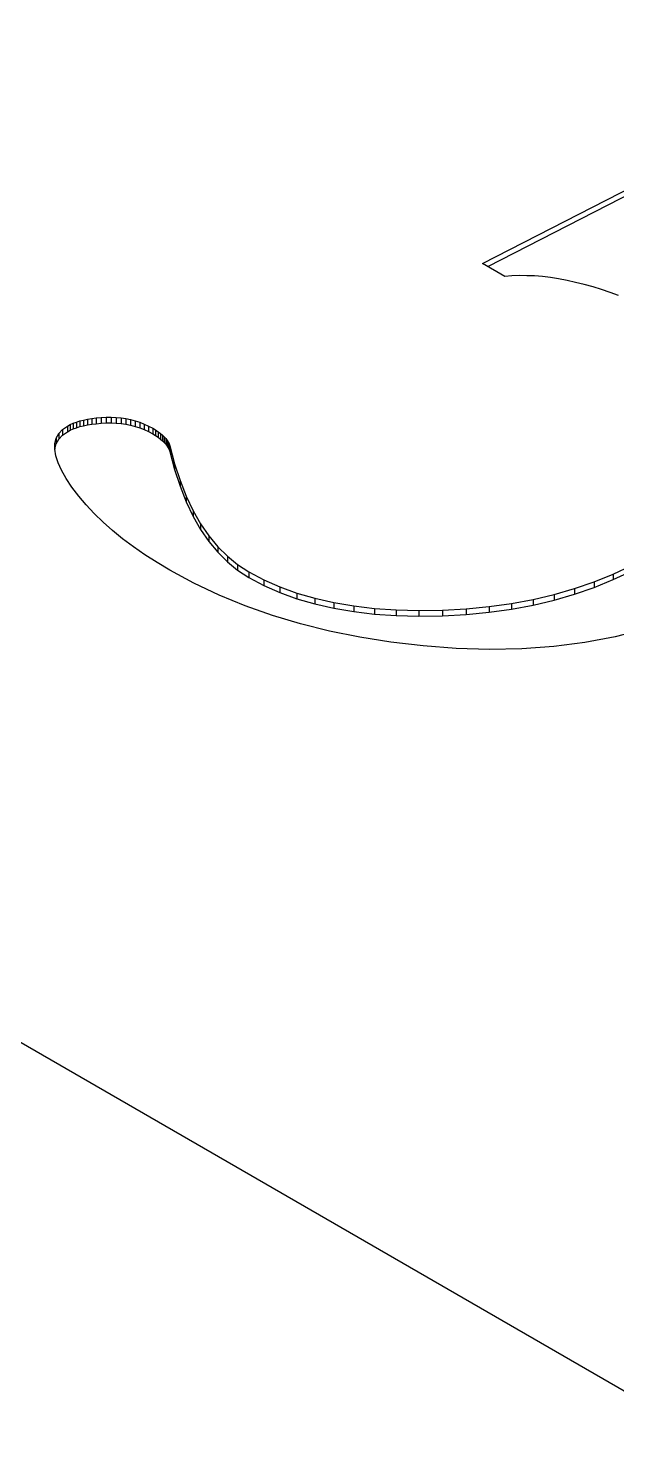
# Model space of a CAD drawing. Header units: millimetres. Extents: x -105 to 105, y -148 to 148.
# Drawn here: x 63.237 to 64.086, y -18.183 to -16.124 of the extents above; entities that cross this region are included whole.
import ezdxf

# ---------------------------------------------------------------- set-up
doc = ezdxf.new("R2010")
doc.units = ezdxf.units.MM
doc.layers.get('0').update_dxf_attribs({"lineweight": 18})

msp = doc.modelspace()

# ---------------------------------------------------------------- linework, layer by layer
at = {"color": 7, "lineweight": 30, "ltscale": 0.244949}
msp.add_line((57.1485, -14.078), (65.6338, -18.977), dxfattribs=at)
at = {"color": 7, "lineweight": 30, "ltscale": 0.018059}
msp.add_line((63.8923, -16.4633), (64.5351, -16.1338), dxfattribs=at)
at = {"color": 7, "lineweight": 30, "ltscale": 0.017849}
msp.add_line((63.8998, -16.4676), (64.5351, -16.1419), dxfattribs=at)
at = {"color": 7, "lineweight": 30, "ltscale": 0.000930752}
msp.add_line((63.9245, -16.4819), (63.8923, -16.4633), dxfattribs=at)
at = {"color": 7, "lineweight": 30, "ltscale": 0.000259929}
msp.add_line((63.9349, -16.4811), (63.9245, -16.4819), dxfattribs=at)
at = {"color": 7, "lineweight": 30, "ltscale": 0.000265321}
msp.add_line((63.9455, -16.4806), (63.9349, -16.4811), dxfattribs=at)
at = {"color": 7, "lineweight": 30, "ltscale": 0.000271607}
msp.add_line((63.9564, -16.4807), (63.9455, -16.4806), dxfattribs=at)
at = {"color": 7, "lineweight": 30, "ltscale": 0.000277978}
msp.add_line((63.9675, -16.4811), (63.9564, -16.4807), dxfattribs=at)
at = {"color": 7, "lineweight": 30, "ltscale": 0.000284355}
msp.add_line((63.9788, -16.4821), (63.9675, -16.4811), dxfattribs=at)
at = {"color": 7, "lineweight": 30, "ltscale": 0.000291943}
msp.add_line((63.9904, -16.4834), (63.9788, -16.4821), dxfattribs=at)
at = {"color": 7, "lineweight": 30, "ltscale": 0.000299539}
msp.add_line((64.0022, -16.4853), (63.9904, -16.4834), dxfattribs=at)
at = {"color": 7, "lineweight": 30, "ltscale": 0.000307424}
msp.add_line((64.0143, -16.4875), (64.0022, -16.4853), dxfattribs=at)
at = {"color": 7, "lineweight": 30, "ltscale": 0.000315991}
msp.add_line((64.0267, -16.4903), (64.0143, -16.4875), dxfattribs=at)
at = {"color": 7, "lineweight": 30, "ltscale": 0.000324191}
msp.add_line((64.0393, -16.4934), (64.0267, -16.4903), dxfattribs=at)
at = {"color": 7, "lineweight": 30, "ltscale": 0.000327184}
msp.add_line((64.0519, -16.497), (64.0393, -16.4934), dxfattribs=at)
at = {"color": 7, "lineweight": 30, "ltscale": 0.00032399}
msp.add_line((64.0642, -16.5008), (64.0519, -16.497), dxfattribs=at)
at = {"color": 7, "lineweight": 30, "ltscale": 0.000321483}
msp.add_line((64.0764, -16.5048), (64.0642, -16.5008), dxfattribs=at)
at = {"color": 7, "lineweight": 30, "ltscale": 0.00031822}
msp.add_line((64.0884, -16.5092), (64.0764, -16.5048), dxfattribs=at)
at = {"color": 7, "lineweight": 30, "ltscale": 0.00011887}
msp.add_line((63.297, -16.6955), (63.3014, -16.6936), dxfattribs=at)
at = {"color": 7, "lineweight": 30, "ltscale": 0.000124792}
msp.add_line((63.3014, -16.6936), (63.3061, -16.6919), dxfattribs=at)
at = {"color": 7, "lineweight": 30, "ltscale": 0.000204468}
for p, q in [((63.3014, -16.6936), (63.3014, -16.7018)), ((63.3418, -16.6854), (63.3418, -16.6936)), ((63.4329, -16.7132), (63.4329, -16.7214)), ((63.4372, -16.7183), (63.4372, -16.7265)), ((63.441, -16.7261), (63.441, -16.7342)), ((63.4974, -16.8561), (63.4974, -16.8643))]:
    msp.add_line(p, q, dxfattribs=at)
at = {"color": 7, "lineweight": 30, "ltscale": 0.000131903}
for p, q in [((63.3061, -16.6919), (63.3111, -16.6903)), ((63.3061, -16.7), (63.3111, -16.6985))]:
    msp.add_line(p, q, dxfattribs=at)
at = {"color": 7, "lineweight": 30, "ltscale": 0.000204086}
for p, q in [((63.3061, -16.6919), (63.3061, -16.7)), ((63.3111, -16.6903), (63.3111, -16.6985)), ((63.3165, -16.689), (63.3165, -16.6972)), ((63.3223, -16.6878), (63.3223, -16.696)), ((63.3284, -16.6868), (63.3284, -16.695)), ((63.3349, -16.686), (63.3349, -16.6942)), ((63.349, -16.685), (63.349, -16.6932)), ((63.3563, -16.6849), (63.3563, -16.693)), ((63.3635, -16.6851), (63.3635, -16.6933)), ((63.3706, -16.6858), (63.3706, -16.6939)), ((63.3775, -16.6868), (63.3775, -16.6949)), ((63.3843, -16.6882), (63.3843, -16.6963)), ((63.391, -16.69), (63.391, -16.6981)), ((63.3975, -16.6921), (63.3975, -16.7003)), ((63.4039, -16.6947), (63.4039, -16.7028)), ((63.2769, -16.7152), (63.2769, -16.7234)), ((63.2806, -16.7085), (63.2806, -16.7167)), ((63.286, -16.7026), (63.286, -16.7108)), ((63.2931, -16.6976), (63.2931, -16.7058)), ((63.297, -16.6955), (63.297, -16.7037)), ((63.4102, -16.6976), (63.4102, -16.7057)), ((63.4163, -16.7009), (63.4163, -16.7091)), ((63.4203, -16.7033), (63.4203, -16.7115)), ((63.424, -16.7058), (63.424, -16.7139)), ((63.4273, -16.7082), (63.4273, -16.7164)), ((63.4303, -16.7107), (63.4303, -16.7189)), ((63.4352, -16.7157), (63.4352, -16.7239)), ((63.275, -16.7227), (63.275, -16.7309)), ((63.4388, -16.7209), (63.4388, -16.729)), ((63.4401, -16.7235), (63.4401, -16.7316)), ((63.4479, -16.7521), (63.4479, -16.7603)), ((63.4558, -16.7764), (63.4558, -16.7846)), ((63.4648, -16.799), (63.4648, -16.8072)), ((63.4747, -16.8198), (63.4747, -16.828)), ((63.4855, -16.8388), (63.4855, -16.847)), ((63.5103, -16.8717), (63.5103, -16.8798)), ((63.5241, -16.8855), (63.5241, -16.8936)), ((63.5389, -16.8975), (63.5389, -16.9057)), ((63.5548, -16.9078), (63.5548, -16.916)), ((63.5767, -16.9194), (63.5767, -16.9276)), ((64.0811, -16.9111), (64.0811, -16.9192)), ((63.5999, -16.9297), (63.5999, -16.9378)), ((63.6245, -16.9385), (63.6245, -16.9467)), ((63.9959, -16.9405), (63.9959, -16.9487)), ((64.0253, -16.932), (64.0253, -16.9402)), ((64.0537, -16.9222), (64.0537, -16.9304)), ((63.6505, -16.9461), (63.6505, -16.9542)), ((63.6778, -16.9523), (63.6778, -16.9605)), ((63.7064, -16.9571), (63.7064, -16.9653)), ((63.7364, -16.9607), (63.7364, -16.9688)), ((63.7678, -16.9628), (63.7678, -16.971)), ((63.8687, -16.9612), (63.8687, -16.9694)), ((63.9019, -16.958), (63.9019, -16.9662)), ((63.9342, -16.9535), (63.9342, -16.9617)), ((63.9655, -16.9477), (63.9655, -16.9559)), ((63.8004, -16.9636), (63.8004, -16.9718)), ((63.8345, -16.9631), (63.8345, -16.9713))]:
    msp.add_line(p, q, dxfattribs=at)
at = {"color": 7, "lineweight": 30, "ltscale": 0.000139613}
for p, q in [((63.3111, -16.6903), (63.3165, -16.689)), ((63.3111, -16.6985), (63.3165, -16.6972))]:
    msp.add_line(p, q, dxfattribs=at)
at = {"color": 7, "lineweight": 30, "ltscale": 0.000147455}
for p, q in [((63.3165, -16.689), (63.3223, -16.6878)), ((63.3165, -16.6972), (63.3223, -16.696))]:
    msp.add_line(p, q, dxfattribs=at)
at = {"color": 7, "lineweight": 30, "ltscale": 0.000155343}
for p, q in [((63.3223, -16.6878), (63.3284, -16.6868)), ((63.3223, -16.696), (63.3284, -16.695))]:
    msp.add_line(p, q, dxfattribs=at)
at = {"color": 7, "lineweight": 30, "ltscale": 0.000163334}
for p, q in [((63.3284, -16.6868), (63.3349, -16.686)), ((63.3284, -16.695), (63.3349, -16.6942))]:
    msp.add_line(p, q, dxfattribs=at)
at = {"color": 7, "lineweight": 30, "ltscale": 0.000171958}
msp.add_line((63.3349, -16.686), (63.3418, -16.6854), dxfattribs=at)
at = {"color": 7, "lineweight": 30, "ltscale": 0.000171925}
msp.add_line((63.3349, -16.6942), (63.3418, -16.6936), dxfattribs=at)
at = {"color": 7, "lineweight": 30, "ltscale": 0.000180729}
msp.add_line((63.3418, -16.6854), (63.349, -16.685), dxfattribs=at)
at = {"color": 7, "lineweight": 30, "ltscale": 0.000180751}
msp.add_line((63.3418, -16.6936), (63.349, -16.6932), dxfattribs=at)
at = {"color": 7, "lineweight": 30, "ltscale": 0.000183519}
for p, q in [((63.349, -16.685), (63.3563, -16.6849)), ((63.349, -16.6932), (63.3563, -16.693))]:
    msp.add_line(p, q, dxfattribs=at)
at = {"color": 7, "lineweight": 30, "ltscale": 0.000179776}
for p, q in [((63.3563, -16.6849), (63.3635, -16.6851)), ((63.3563, -16.693), (63.3635, -16.6933))]:
    msp.add_line(p, q, dxfattribs=at)
at = {"color": 7, "lineweight": 30, "ltscale": 0.000177312}
for p, q in [((63.3635, -16.6851), (63.3706, -16.6858)), ((63.3635, -16.6933), (63.3706, -16.6939))]:
    msp.add_line(p, q, dxfattribs=at)
at = {"color": 7, "lineweight": 30, "ltscale": 0.000175063}
for p, q in [((63.3706, -16.6858), (63.3775, -16.6868)), ((63.3706, -16.6939), (63.3775, -16.6949))]:
    msp.add_line(p, q, dxfattribs=at)
at = {"color": 7, "lineweight": 30, "ltscale": 0.000173641}
for p, q in [((63.3775, -16.6868), (63.3843, -16.6882)), ((63.3775, -16.6949), (63.3843, -16.6963))]:
    msp.add_line(p, q, dxfattribs=at)
at = {"color": 7, "lineweight": 30, "ltscale": 0.000172574}
for p, q in [((63.3843, -16.6882), (63.391, -16.69)), ((63.3843, -16.6963), (63.391, -16.6981))]:
    msp.add_line(p, q, dxfattribs=at)
at = {"color": 7, "lineweight": 30, "ltscale": 0.00017202}
for p, q in [((63.391, -16.69), (63.3975, -16.6921)), ((63.391, -16.6981), (63.3975, -16.7003))]:
    msp.add_line(p, q, dxfattribs=at)
at = {"color": 7, "lineweight": 30, "ltscale": 0.000171923}
for p, q in [((63.3975, -16.6921), (63.4039, -16.6947)), ((63.3975, -16.7003), (63.4039, -16.7028))]:
    msp.add_line(p, q, dxfattribs=at)
at = {"color": 7, "lineweight": 30, "ltscale": 0.000173048}
for p, q in [((63.4039, -16.6947), (63.4102, -16.6976)), ((63.4039, -16.7028), (63.4102, -16.7057))]:
    msp.add_line(p, q, dxfattribs=at)
at = {"color": 7, "lineweight": 30, "ltscale": 0.000194479}
for p, q in [((63.275, -16.7227), (63.2769, -16.7152)), ((63.275, -16.7309), (63.2769, -16.7234))]:
    msp.add_line(p, q, dxfattribs=at)
at = {"color": 7, "lineweight": 30, "ltscale": 0.00019101}
for p, q in [((63.2769, -16.7152), (63.2806, -16.7085)), ((63.2769, -16.7234), (63.2806, -16.7167))]:
    msp.add_line(p, q, dxfattribs=at)
at = {"color": 7, "lineweight": 30, "ltscale": 0.000198974}
for p, q in [((63.2806, -16.7085), (63.286, -16.7026)), ((63.2806, -16.7167), (63.286, -16.7108))]:
    msp.add_line(p, q, dxfattribs=at)
at = {"color": 7, "lineweight": 30, "ltscale": 0.000217292}
for p, q in [((63.286, -16.7026), (63.2931, -16.6976)), ((63.286, -16.7108), (63.2931, -16.7058))]:
    msp.add_line(p, q, dxfattribs=at)
at = {"color": 7, "lineweight": 30, "ltscale": 0.000112109}
for p, q in [((63.2931, -16.6976), (63.297, -16.6955)), ((63.2931, -16.7058), (63.297, -16.7037))]:
    msp.add_line(p, q, dxfattribs=at)
at = {"color": 7, "lineweight": 30, "ltscale": 0.000118716}
msp.add_line((63.297, -16.7037), (63.3014, -16.7018), dxfattribs=at)
at = {"color": 7, "lineweight": 30, "ltscale": 0.000124925}
msp.add_line((63.3014, -16.7018), (63.3061, -16.7), dxfattribs=at)
at = {"color": 7, "lineweight": 30, "ltscale": 0.000174267}
for p, q in [((63.4102, -16.6976), (63.4163, -16.7009)), ((63.4102, -16.7057), (63.4163, -16.7091))]:
    msp.add_line(p, q, dxfattribs=at)
at = {"color": 7, "lineweight": 30, "ltscale": 0.00011691}
for p, q in [((63.4163, -16.7009), (63.4203, -16.7033)), ((63.4163, -16.7091), (63.4203, -16.7115))]:
    msp.add_line(p, q, dxfattribs=at)
at = {"color": 7, "lineweight": 30, "ltscale": 0.000110033}
for p, q in [((63.4203, -16.7033), (63.424, -16.7058)), ((63.4203, -16.7115), (63.424, -16.7139))]:
    msp.add_line(p, q, dxfattribs=at)
at = {"color": 7, "lineweight": 30, "ltscale": 0.000103381}
for p, q in [((63.424, -16.7058), (63.4273, -16.7082)), ((63.424, -16.7139), (63.4273, -16.7164))]:
    msp.add_line(p, q, dxfattribs=at)
at = {"color": 7, "lineweight": 30, "ltscale": 9.69519e-05}
for p, q in [((63.4273, -16.7082), (63.4303, -16.7107)), ((63.4273, -16.7164), (63.4303, -16.7189))]:
    msp.add_line(p, q, dxfattribs=at)
at = {"color": 7, "lineweight": 30, "ltscale": 9.09347e-05}
msp.add_line((63.4303, -16.7107), (63.4329, -16.7132), dxfattribs=at)
at = {"color": 7, "lineweight": 30, "ltscale": 8.5347e-05}
msp.add_line((63.4329, -16.7132), (63.4352, -16.7157), dxfattribs=at)
at = {"color": 7, "lineweight": 30, "ltscale": 8.02656e-05}
msp.add_line((63.4352, -16.7157), (63.4372, -16.7183), dxfattribs=at)
at = {"color": 7, "lineweight": 30, "ltscale": 0.000209867}
msp.add_line((63.2748, -16.7311), (63.275, -16.7227), dxfattribs=at)
at = {"color": 7, "lineweight": 30, "ltscale": 0.000234297}
msp.add_line((63.2763, -16.7404), (63.2748, -16.7311), dxfattribs=at)
at = {"color": 7, "lineweight": 30, "ltscale": 9.11976e-05}
msp.add_line((63.4303, -16.7189), (63.4329, -16.7214), dxfattribs=at)
at = {"color": 7, "lineweight": 30, "ltscale": 8.50643e-05}
msp.add_line((63.4329, -16.7214), (63.4352, -16.7239), dxfattribs=at)
at = {"color": 7, "lineweight": 30, "ltscale": 8.05687e-05}
msp.add_line((63.4352, -16.7239), (63.4372, -16.7265), dxfattribs=at)
at = {"color": 7, "lineweight": 30, "ltscale": 7.58981e-05}
msp.add_line((63.4372, -16.7183), (63.4388, -16.7209), dxfattribs=at)
at = {"color": 7, "lineweight": 30, "ltscale": 7.55743e-05}
msp.add_line((63.4372, -16.7265), (63.4388, -16.729), dxfattribs=at)
at = {"color": 7, "lineweight": 30, "ltscale": 7.23345e-05}
for p, q in [((63.4388, -16.7209), (63.4401, -16.7235)), ((63.4388, -16.729), (63.4401, -16.7316))]:
    msp.add_line(p, q, dxfattribs=at)
at = {"color": 7, "lineweight": 30, "ltscale": 6.92575e-05}
msp.add_line((63.4401, -16.7235), (63.441, -16.7261), dxfattribs=at)
at = {"color": 7, "lineweight": 30, "ltscale": 6.96169e-05}
msp.add_line((63.4401, -16.7316), (63.441, -16.7342), dxfattribs=at)
at = {"color": 7, "lineweight": 30, "ltscale": 0.000674273}
msp.add_line((63.441, -16.7261), (63.4479, -16.7521), dxfattribs=at)
at = {"color": 7, "lineweight": 30, "ltscale": 0.000673904}
msp.add_line((63.441, -16.7342), (63.4479, -16.7603), dxfattribs=at)
at = {"color": 7, "lineweight": 30, "ltscale": 0.000264557}
msp.add_line((63.2796, -16.7505), (63.2763, -16.7404), dxfattribs=at)
at = {"color": 7, "lineweight": 30, "ltscale": 0.000300269}
msp.add_line((63.2846, -16.7614), (63.2796, -16.7505), dxfattribs=at)
at = {"color": 7, "lineweight": 30, "ltscale": 0.000639119}
for p, q in [((63.4479, -16.7521), (63.4558, -16.7764)), ((63.4479, -16.7603), (63.4558, -16.7846))]:
    msp.add_line(p, q, dxfattribs=at)
at = {"color": 7, "lineweight": 30, "ltscale": 0.000338448}
msp.add_line((63.2913, -16.7731), (63.2846, -16.7614), dxfattribs=at)
at = {"color": 7, "lineweight": 30, "ltscale": 0.000378978}
msp.add_line((63.2997, -16.7857), (63.2913, -16.7731), dxfattribs=at)
at = {"color": 7, "lineweight": 30, "ltscale": 0.00060623}
for p, q in [((63.4558, -16.7764), (63.4648, -16.799)), ((63.4558, -16.7846), (63.4648, -16.8072))]:
    msp.add_line(p, q, dxfattribs=at)
at = {"color": 7, "lineweight": 30, "ltscale": 0.000405201}
msp.add_line((63.3095, -16.7987), (63.2997, -16.7857), dxfattribs=at)
at = {"color": 7, "lineweight": 30, "ltscale": 0.000416048}
msp.add_line((63.3202, -16.8114), (63.3095, -16.7987), dxfattribs=at)
at = {"color": 7, "lineweight": 30, "ltscale": 0.000428316}
msp.add_line((63.3319, -16.8239), (63.3202, -16.8114), dxfattribs=at)
at = {"color": 7, "lineweight": 30, "ltscale": 0.000575877}
for p, q in [((63.4648, -16.799), (63.4747, -16.8198)), ((63.4648, -16.8072), (63.4747, -16.828))]:
    msp.add_line(p, q, dxfattribs=at)
at = {"color": 7, "lineweight": 30, "ltscale": 0.000441616}
msp.add_line((63.3446, -16.8362), (63.3319, -16.8239), dxfattribs=at)
at = {"color": 7, "lineweight": 30, "ltscale": 0.000455866}
msp.add_line((63.3583, -16.8483), (63.3446, -16.8362), dxfattribs=at)
at = {"color": 7, "lineweight": 30, "ltscale": 0.000548623}
for p, q in [((63.4747, -16.8198), (63.4855, -16.8388)), ((63.4747, -16.828), (63.4855, -16.847))]:
    msp.add_line(p, q, dxfattribs=at)
at = {"color": 7, "lineweight": 30, "ltscale": 0.000524292}
msp.add_line((63.4855, -16.8388), (63.4974, -16.8561), dxfattribs=at)
at = {"color": 7, "lineweight": 30, "ltscale": 0.000470779}
msp.add_line((63.3729, -16.8602), (63.3583, -16.8483), dxfattribs=at)
at = {"color": 7, "lineweight": 30, "ltscale": 0.000524606}
msp.add_line((63.4855, -16.847), (63.4974, -16.8643), dxfattribs=at)
at = {"color": 7, "lineweight": 30, "ltscale": 0.000504494}
msp.add_line((63.4974, -16.8561), (63.5103, -16.8717), dxfattribs=at)
at = {"color": 7, "lineweight": 30, "ltscale": 0.000486908}
msp.add_line((63.3884, -16.8719), (63.3729, -16.8602), dxfattribs=at)
at = {"color": 7, "lineweight": 30, "ltscale": 0.000503057}
msp.add_line((63.405, -16.8833), (63.3884, -16.8719), dxfattribs=at)
at = {"color": 7, "lineweight": 30, "ltscale": 0.0005042}
msp.add_line((63.4974, -16.8643), (63.5103, -16.8798), dxfattribs=at)
at = {"color": 7, "lineweight": 30, "ltscale": 0.0004885}
for p, q in [((63.5103, -16.8717), (63.5241, -16.8855)), ((63.5103, -16.8798), (63.5241, -16.8936))]:
    msp.add_line(p, q, dxfattribs=at)
at = {"color": 7, "lineweight": 30, "ltscale": 0.000520612}
msp.add_line((63.4225, -16.8946), (63.405, -16.8833), dxfattribs=at)
at = {"color": 7, "lineweight": 30, "ltscale": 0.000538419}
msp.add_line((63.441, -16.9056), (63.4225, -16.8946), dxfattribs=at)
at = {"color": 7, "lineweight": 30, "ltscale": 0.00047781}
for p, q in [((63.5241, -16.8855), (63.5389, -16.8975)), ((63.5241, -16.8936), (63.5389, -16.9057))]:
    msp.add_line(p, q, dxfattribs=at)
at = {"color": 7, "lineweight": 30, "ltscale": 0.000471477}
for p, q in [((63.5389, -16.8975), (63.5548, -16.9078)), ((63.5389, -16.9057), (63.5548, -16.916))]:
    msp.add_line(p, q, dxfattribs=at)
at = {"color": 7, "lineweight": 30, "ltscale": 0.000731904}
for p, q in [((64.0811, -16.9111), (64.1076, -16.8986)), ((64.0811, -16.9192), (64.1076, -16.9068))]:
    msp.add_line(p, q, dxfattribs=at)
at = {"color": 7, "lineweight": 30, "ltscale": 0.000990673}
msp.add_line((63.4758, -16.9245), (63.441, -16.9056), dxfattribs=at)
at = {"color": 7, "lineweight": 30, "ltscale": 0.000619779}
for p, q in [((63.5548, -16.9078), (63.5767, -16.9194)), ((63.5548, -16.916), (63.5767, -16.9276))]:
    msp.add_line(p, q, dxfattribs=at)
at = {"color": 7, "lineweight": 30, "ltscale": 0.000635215}
for p, q in [((63.5767, -16.9194), (63.5999, -16.9297)), ((63.5767, -16.9276), (63.5999, -16.9378))]:
    msp.add_line(p, q, dxfattribs=at)
at = {"color": 7, "lineweight": 30, "ltscale": 0.000740258}
for p, q in [((64.0537, -16.9222), (64.0811, -16.9111)), ((64.0537, -16.9304), (64.0811, -16.9192))]:
    msp.add_line(p, q, dxfattribs=at)
at = {"color": 7, "lineweight": 30, "ltscale": 0.001004}
msp.add_line((63.5121, -16.9417), (63.4758, -16.9245), dxfattribs=at)
at = {"color": 7, "lineweight": 30, "ltscale": 0.00102}
msp.add_line((63.5499, -16.9572), (63.5121, -16.9417), dxfattribs=at)
at = {"color": 7, "lineweight": 30, "ltscale": 0.000654269}
for p, q in [((63.5999, -16.9297), (63.6245, -16.9385)), ((63.5999, -16.9378), (63.6245, -16.9467))]:
    msp.add_line(p, q, dxfattribs=at)
at = {"color": 7, "lineweight": 30, "ltscale": 0.000675324}
for p, q in [((63.6245, -16.9385), (63.6505, -16.9461)), ((63.6245, -16.9467), (63.6505, -16.9542))]:
    msp.add_line(p, q, dxfattribs=at)
at = {"color": 7, "lineweight": 30, "ltscale": 0.000779922}
for p, q in [((63.9655, -16.9477), (63.9959, -16.9405)), ((63.9655, -16.9559), (63.9959, -16.9487))]:
    msp.add_line(p, q, dxfattribs=at)
at = {"color": 7, "lineweight": 30, "ltscale": 0.000764452}
for p, q in [((63.9959, -16.9405), (64.0253, -16.932)), ((63.9959, -16.9487), (64.0253, -16.9402))]:
    msp.add_line(p, q, dxfattribs=at)
at = {"color": 7, "lineweight": 30, "ltscale": 0.000751817}
for p, q in [((64.0253, -16.932), (64.0537, -16.9222)), ((64.0253, -16.9402), (64.0537, -16.9304))]:
    msp.add_line(p, q, dxfattribs=at)
at = {"color": 7, "lineweight": 30, "ltscale": 0.001038}
msp.add_line((63.589, -16.971), (63.5499, -16.9572), dxfattribs=at)
at = {"color": 7, "lineweight": 30, "ltscale": 0.000699887}
for p, q in [((63.6505, -16.9461), (63.6778, -16.9523)), ((63.6505, -16.9542), (63.6778, -16.9605))]:
    msp.add_line(p, q, dxfattribs=at)
at = {"color": 7, "lineweight": 30, "ltscale": 0.000726598}
for p, q in [((63.6778, -16.9523), (63.7064, -16.9571)), ((63.6778, -16.9605), (63.7064, -16.9653))]:
    msp.add_line(p, q, dxfattribs=at)
at = {"color": 7, "lineweight": 30, "ltscale": 0.000754705}
for p, q in [((63.7064, -16.9571), (63.7364, -16.9607)), ((63.7064, -16.9653), (63.7364, -16.9688))]:
    msp.add_line(p, q, dxfattribs=at)
at = {"color": 7, "lineweight": 30, "ltscale": 0.000785409}
for p, q in [((63.7364, -16.9607), (63.7678, -16.9628)), ((63.7364, -16.9688), (63.7678, -16.971))]:
    msp.add_line(p, q, dxfattribs=at)
at = {"color": 7, "lineweight": 30, "ltscale": 0.000817358}
for p, q in [((63.7678, -16.9628), (63.8004, -16.9636)), ((63.7678, -16.971), (63.8004, -16.9718))]:
    msp.add_line(p, q, dxfattribs=at)
at = {"color": 7, "lineweight": 30, "ltscale": 0.00085652}
for p, q in [((63.8345, -16.9631), (63.8687, -16.9612)), ((63.8345, -16.9713), (63.8687, -16.9694))]:
    msp.add_line(p, q, dxfattribs=at)
at = {"color": 7, "lineweight": 30, "ltscale": 0.000835037}
for p, q in [((63.8687, -16.9612), (63.9019, -16.958)), ((63.8687, -16.9694), (63.9019, -16.9662))]:
    msp.add_line(p, q, dxfattribs=at)
at = {"color": 7, "lineweight": 30, "ltscale": 0.000815049}
for p, q in [((63.9019, -16.958), (63.9342, -16.9535)), ((63.9019, -16.9662), (63.9342, -16.9617))]:
    msp.add_line(p, q, dxfattribs=at)
at = {"color": 7, "lineweight": 30, "ltscale": 0.000796294}
for p, q in [((63.9342, -16.9535), (63.9655, -16.9477)), ((63.9342, -16.9617), (63.9655, -16.9559))]:
    msp.add_line(p, q, dxfattribs=at)
at = {"color": 7, "lineweight": 30, "ltscale": 0.00106}
msp.add_line((63.6297, -16.9831), (63.589, -16.971), dxfattribs=at)
at = {"color": 7, "lineweight": 30, "ltscale": 0.001083}
msp.add_line((63.6717, -16.9935), (63.6297, -16.9831), dxfattribs=at)
at = {"color": 7, "lineweight": 30, "ltscale": 0.000850782}
for p, q in [((63.8004, -16.9636), (63.8345, -16.9631)), ((63.8004, -16.9718), (63.8345, -16.9713))]:
    msp.add_line(p, q, dxfattribs=at)
at = {"color": 7, "lineweight": 30, "ltscale": 0.001109}
msp.add_line((63.7152, -17.0023), (63.6717, -16.9935), dxfattribs=at)
at = {"color": 7, "lineweight": 30, "ltscale": 0.001138}
msp.add_line((63.7602, -17.0093), (63.7152, -17.0023), dxfattribs=at)
at = {"color": 7, "lineweight": 30, "ltscale": 0.001113}
msp.add_line((64.0838, -17.0017), (64.0401, -17.01), dxfattribs=at)
at = {"color": 7, "lineweight": 30, "ltscale": 0.001101}
msp.add_line((64.1265, -16.9909), (64.0838, -17.0017), dxfattribs=at)
at = {"color": 7, "lineweight": 30, "ltscale": 0.001167}
msp.add_line((63.8066, -17.0147), (63.7602, -17.0093), dxfattribs=at)
at = {"color": 7, "lineweight": 30, "ltscale": 0.001199}
msp.add_line((63.8544, -17.0184), (63.8066, -17.0147), dxfattribs=at)
at = {"color": 7, "lineweight": 30, "ltscale": 0.001201}
msp.add_line((63.9024, -17.02), (63.8544, -17.0184), dxfattribs=at)
at = {"color": 7, "lineweight": 30, "ltscale": 0.001174}
msp.add_line((63.9493, -17.0191), (63.9024, -17.02), dxfattribs=at)
at = {"color": 7, "lineweight": 30, "ltscale": 0.00115}
msp.add_line((63.9952, -17.0158), (63.9493, -17.0191), dxfattribs=at)
at = {"color": 7, "lineweight": 30, "ltscale": 0.00113}
msp.add_line((64.0401, -17.01), (63.9952, -17.0158), dxfattribs=at)

doc.saveas('drawing.dxf')
